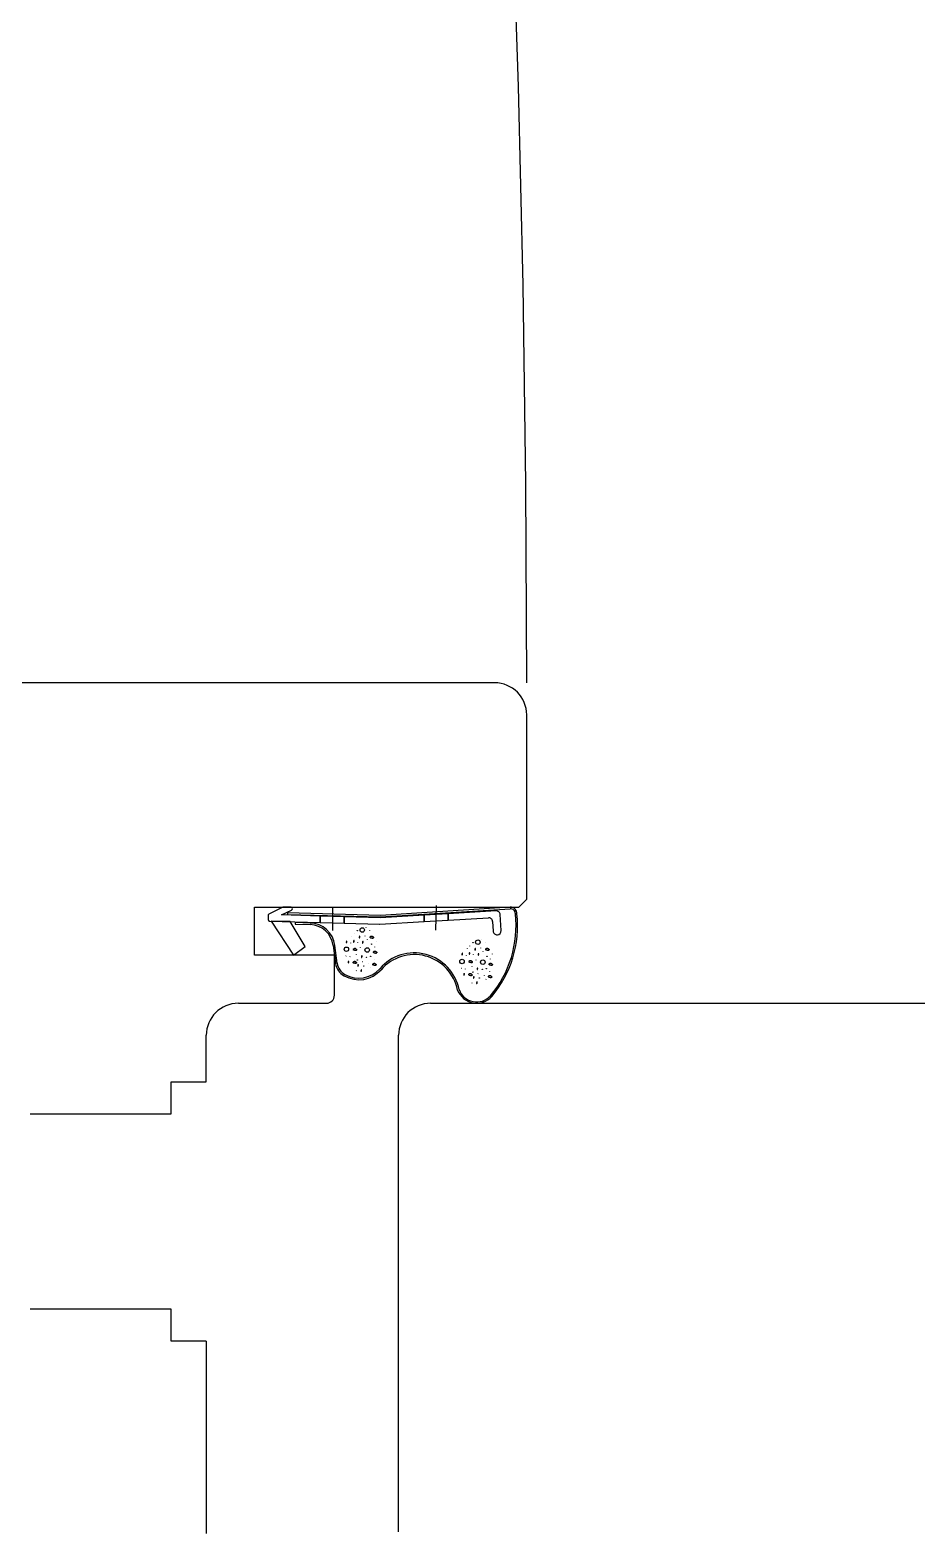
# Model space of a CAD drawing. Header units: centimetres. Extents: x 0.3 to 84.3, y 0.3 to 59.7.
# Drawn here: x 59.5727 to 59.6834, y 11.8326 to 12.0201 of the extents above; entities that cross this region are included whole.
import ezdxf

# ---------------------------------------------------------------- set-up
doc = ezdxf.new("R2010")
doc.units = ezdxf.units.CM
doc.linetypes.add('AUSGEZOGEN', pattern=[0])
doc.linetypes.add('VERDECKT', pattern=[9.524999999999999, 6.35, -3.175])
doc.layers.add('Fenster', color=7, linetype='AUSGEZOGEN', lineweight=35)
doc.layers.add('Oeffnungsrichtung Fenster', color=7, linetype='AUSGEZOGEN', lineweight=25)

msp = doc.modelspace()

# ---------------------------------------------------------------- linework, layer by layer
at = {"layer": 'Fenster', "color": 7, "linetype": 'AUSGEZOGEN', "lineweight": 25}
for p, q in [((59.63069867642042, 11.93859962053526), (59.50669867919204, 11.93859962053526)), ((59.63469867633101, 11.91159962113876), (59.63469867633101, 11.93459962062466)), ((59.63369867635336, 11.9105996211611), (59.63469867633101, 11.91159962113876)), ((59.60069867709097, 11.90459962129521), (59.60069867709097, 11.9105996211611)), ((59.60069867709097, 11.9105996211611), (59.63369867635336, 11.9105996211611)), ((59.6024174289543, 11.90956374961479), (59.60240336920623, 11.90906366355102)), ((59.60418319446362, 11.91056274679895), (59.60249656106183, 11.90971753418022)), ((59.60408121512176, 11.90961672855883), (59.6053413772496, 11.91021793802597)), ((59.60892407932161, 11.90948057309374), (59.60408121512176, 11.90961672855883)), ((59.60529372439348, 11.9105996211611), (59.60430464173574, 11.9105996211611)), ((59.60481979913371, 11.90989608205778), (59.60481417842339, 11.90969616105876)), ((59.60481417842339, 11.90969616105876), (59.61643051130439, 11.90936957184613)), ((59.61642696953761, 11.90956975044501), (59.60481979913371, 11.90989608205778)), ((59.60890159648054, 11.90868088909788), (59.60892407932161, 11.90948057309374)), ((59.60892407932161, 11.90948057309374), (59.60890159648054, 11.90868088909788)), ((59.61192289430613, 11.90939626243953), (59.60892407932161, 11.90948057309374)), ((59.61045409697378, 11.91059443851755), (59.61043387807464, 11.90766533930782)), ((59.61190041146503, 11.90859657844362), (59.61192289430613, 11.90939626243953)), ((59.61192289430613, 11.90939626243953), (59.61190041146503, 11.90859657844362)), ((59.61643172596331, 11.90926949818477), (59.61192289430613, 11.90939626243953)), ((59.63262625397064, 11.9105996211611), (59.61642696953761, 11.90956975044501)), ((59.61643051130439, 11.90936957184613), (59.63263894336714, 11.91040002412343)), ((59.6219001168125, 11.90959682953112), (59.61643172596331, 11.90926949818477)), ((59.62187770716645, 11.90879974898471), (59.6219001168125, 11.90959682953112)), ((59.6219001168125, 11.90959682953112), (59.62187770716645, 11.90879974898471)), ((59.62490636140053, 11.90977677974229), (59.6219001168125, 11.90959682953112)), ((59.6233484066411, 11.90773648862214), (59.62343482327729, 11.91081021051433)), ((59.6248838983775, 11.9089778006457), (59.62490636140053, 11.90977677974229)), ((59.62490636140053, 11.90977677974229), (59.6248838983775, 11.9089778006457)), ((59.63085941071277, 11.91013312216551), (59.62490636140053, 11.90977677974229)), ((59.63150634777087, 11.90766705806413), (59.63138809835711, 11.90966355922802)), ((59.60259766949487, 11.90885812184183), (59.60890159648054, 11.90868088909788)), ((59.60517710663826, 11.90878560185166), (59.60279759049385, 11.90885250113152)), ((59.60279759049385, 11.90885250113152), (59.60557907552146, 11.90459962129521)), ((59.60702143957252, 11.90566442630671), (59.60517710663826, 11.90878560185166)), ((59.60578677904815, 11.90866842160945), (59.60578115833788, 11.90846850061049)), ((59.60578115833788, 11.90846850061049), (59.60765393119728, 11.90841584824421)), ((59.60765955190755, 11.90861576924318), (59.60578677904815, 11.90866842160945)), ((59.60890159648054, 11.90868088909788), (59.61190041146503, 11.90859657844362)), ((59.61190041146503, 11.90859657844362), (59.61632255458645, 11.90847225140729)), ((59.61464220433322, 11.90805797308958), (59.61465446158556, 11.90808990387618)), ((59.61510460355194, 11.90764609532185), (59.61511686080433, 11.90767802610844)), ((59.61635744588979, 11.9084727931725), (59.62187770716645, 11.90879974898471)), ((59.62187770716645, 11.90879974898471), (59.6248838983775, 11.9089778006457)), ((59.6248838983775, 11.9089778006457), (59.62990845989634, 11.9092753969931)), ((59.63043714754066, 11.90880583405556), (59.63050809718899, 11.90760793335726)), ((59.60557907552146, 11.90459962129521), (59.60702143957252, 11.90566442630671)), ((59.6105453575653, 11.90579780717171), (59.61083144611857, 11.90356203346828)), ((59.61102982858671, 11.90358741839573), (59.61074374003343, 11.90582319209921)), ((59.61274016765962, 11.90610127291552), (59.612752424912, 11.90613320370212)), ((59.61286482154222, 11.9069196017595), (59.61287707879453, 11.9069515325461)), ((59.61316317548771, 11.90725307574312), (59.61317543274011, 11.90728500652977)), ((59.61360542494631, 11.906183300852), (59.61361768219863, 11.90621523163859)), ((59.61394428308081, 11.90551789744968), (59.6139565403332, 11.90554982823628)), ((59.61453367074496, 11.90698857376342), (59.61454592799734, 11.90702050455003)), ((59.61481150204375, 11.90655381665911), (59.6148237592961, 11.90658574744571)), ((59.61515686432765, 11.90684009571687), (59.61516079627601, 11.90687316637246)), ((59.61516685915825, 11.90680236863896), (59.61515686432765, 11.90684009571687)), ((59.61516079627601, 11.90687316637246), (59.61517679873567, 11.90690297537858)), ((59.61518875346905, 11.90676527223996), (59.61516685915825, 11.90680236863896)), ((59.61517679873567, 11.90690297537858), (59.61520255445323, 11.90693416966619)), ((59.61524481872521, 11.90674377480068), (59.61518875346905, 11.90676527223996)), ((59.61520255445323, 11.90693416966619), (59.61524223724787, 11.90696070747704)), ((59.61524223724787, 11.90696070747704), (59.61528209547981, 11.90697665389435)), ((59.61527564869281, 11.90673919713449), (59.61524481872521, 11.90674377480068)), ((59.61530806022805, 11.90673749798398), (59.61527564869281, 11.90673919713449)), ((59.61528209547981, 11.90697665389435), (59.61531887840866, 11.90698154736211)), ((59.61534297633887, 11.90673217364633), (59.61530806022805, 11.90673749798398)), ((59.61531887840866, 11.90698154736211), (59.61535751753414, 11.90698504566854)), ((59.61537491567103, 11.90672211379615), (59.61534297633887, 11.90673217364633)), ((59.61535751753414, 11.90698504566854), (59.61539169773205, 11.90698724722047)), ((59.61540592167212, 11.90670694462747), (59.61537491567103, 11.90672211379615)), ((59.61539169773205, 11.90698724722047), (59.61542437297699, 11.90696966148071)), ((59.61543711417196, 11.90669279775466), (59.61540592167212, 11.90670694462747)), ((59.61542437297699, 11.90696966148071), (59.61545108427035, 11.90693099130608)), ((59.61546989915882, 11.90669314230972), (59.61543711417196, 11.90669279775466)), ((59.61545108427035, 11.90693099130608), (59.61548105796194, 11.90690439626792)), ((59.61550585856966, 11.90671085714235), (59.61546989915882, 11.90669314230972)), ((59.61548105796194, 11.90690439626792), (59.61551141565528, 11.90689145751362)), ((59.61554507971139, 11.90674064683185), (59.61550585856966, 11.90671085714235)), ((59.61551141565528, 11.90689145751362), (59.61554065336293, 11.90687238797655)), ((59.61554065336293, 11.90687238797655), (59.61556615654027, 11.90683288299197)), ((59.61556312539176, 11.90677008247494), (59.61554507971139, 11.90674064683185)), ((59.6155677053498, 11.90680092277067), (59.61556312539176, 11.90677008247494)), ((59.61556615654027, 11.90683288299197), (59.6155677053498, 11.90680092277067)), ((59.61573824661303, 11.90561278351697), (59.61575050386539, 11.90564471430362)), ((59.61597126876673, 11.90624835149188), (59.61598352601908, 11.90628028227848)), ((59.62759649136097, 11.90573311077265), (59.62760874861328, 11.90576504155929)), ((59.62907552020641, 11.90653800811911), (59.62908777745877, 11.9065699389057)), ((59.62953791942519, 11.90612613035137), (59.62955017667752, 11.90615806113797)), ((59.61069867686746, 11.90459962129521), (59.60069867709097, 11.90459962129521)), ((59.61069867686746, 11.89959962140698), (59.61069867686746, 11.90459962129521)), ((59.61213216012152, 11.90448314103478), (59.61214441737388, 11.90451507182138)), ((59.61262570213903, 11.90439232756408), (59.6126379593914, 11.90442425835068)), ((59.61303185595209, 11.90369270760753), (59.61303578790051, 11.90372577826311)), ((59.61304185078268, 11.90365498052966), (59.61303185595209, 11.90369270760753)), ((59.61303578790051, 11.90372577826311), (59.61305179036016, 11.90375558726923)), ((59.61305115672373, 11.90531333661957), (59.61305508867213, 11.90534640727511)), ((59.61306115155431, 11.90527560954161), (59.61305115672373, 11.90531333661957)), ((59.61305179036016, 11.90375558726923), (59.61307754607768, 11.90378678155685)), ((59.61305508867213, 11.90534640727511), (59.61307109113181, 11.90537621628123)), ((59.61308304586517, 11.90523851314265), (59.61306115155431, 11.90527560954161)), ((59.61307109113181, 11.90537621628123), (59.6130968468493, 11.90540741056889)), ((59.61307754607768, 11.90378678155685), (59.61311722887234, 11.90381331936769)), ((59.61313911112128, 11.90521701570333), (59.61308304586517, 11.90523851314265)), ((59.6130968468493, 11.90540741056889), (59.61313652964399, 11.90543394837974)), ((59.61311722887234, 11.90381331936769), (59.61315708710431, 11.903829265785)), ((59.61313652964399, 11.90543394837974), (59.61317638787597, 11.905449894797)), ((59.61316994108885, 11.90521243803714), (59.61313911112128, 11.90521701570333)), ((59.61315708710431, 11.903829265785), (59.61319387003305, 11.90383415925281)), ((59.61320235262415, 11.90521073888667), (59.61316994108885, 11.90521243803714)), ((59.61317638787597, 11.905449894797), (59.61321317080472, 11.90545478826476)), ((59.61319387003305, 11.90383415925281), (59.61323250915859, 11.90383765755919)), ((59.61323726873499, 11.90520541454898), (59.61320235262415, 11.90521073888667)), ((59.61321317080472, 11.90545478826476), (59.6132518099302, 11.90545828657119)), ((59.61323250915859, 11.90383765755919), (59.61326668935655, 11.90383985911112)), ((59.61326920806707, 11.9051953546988), (59.61323726873499, 11.90520541454898)), ((59.6132518099302, 11.90545828657119), (59.61328599012819, 11.90546048812312)), ((59.61326668935655, 11.90383985911112), (59.6132993646015, 11.90382227337132)), ((59.61330021406823, 11.90518018553012), (59.61326920806707, 11.9051953546988)), ((59.61328599012819, 11.90546048812312), (59.6133186653731, 11.90544290238336)), ((59.6132993646015, 11.90382227337132), (59.61332607589484, 11.90378360319678)), ((59.61333140656802, 11.90516603865731), (59.61330021406823, 11.90518018553012)), ((59.6133186653731, 11.90544290238336), (59.61334537666647, 11.90540423220878)), ((59.61332607589484, 11.90378360319678), (59.61335604958634, 11.90375700815862)), ((59.61336419155501, 11.90516638321237), (59.61333140656802, 11.90516603865731)), ((59.61334537666647, 11.90540423220878), (59.61337535035801, 11.90537763717057)), ((59.61335604958634, 11.90375700815862), (59.61338640727973, 11.90374406940428)), ((59.61340015096584, 11.905184098045), (59.61336419155501, 11.90516638321237)), ((59.61337535035801, 11.90537763717057), (59.61340570805135, 11.90536469841632)), ((59.61338640727973, 11.90374406940428), (59.61341564498744, 11.90372499986716)), ((59.6134393721075, 11.9052138877345), (59.61340015096584, 11.905184098045)), ((59.61340570805135, 11.90536469841632), (59.613434945759, 11.9053456288792)), ((59.61341564498744, 11.90372499986716), (59.6134411481647, 11.90368549488262)), ((59.613434945759, 11.9053456288792), (59.61346044893632, 11.90530612389467)), ((59.61345741778783, 11.90524332337759), (59.6134393721075, 11.9052138877345)), ((59.6134411481647, 11.90368549488262), (59.61344269697426, 11.90365353466132)), ((59.61345417841189, 11.90466306384587), (59.61346643566419, 11.90469499463252)), ((59.61346199774587, 11.90527416367332), (59.61345741778783, 11.90524332337759)), ((59.61346044893632, 11.90530612389467), (59.61346199774587, 11.90527416367332)), ((59.61417076230207, 11.90379910012975), (59.61418301955439, 11.9038310309164)), ((59.61556947047229, 11.90497298275123), (59.61557340242065, 11.90500605340685)), ((59.61557946530289, 11.90493525567335), (59.61556947047229, 11.90497298275123)), ((59.61557340242065, 11.90500605340685), (59.61558940488032, 11.90503586241294)), ((59.6156013596137, 11.90489815927435), (59.61557946530289, 11.90493525567335)), ((59.61558940488032, 11.90503586241294), (59.61561516059786, 11.90506705670055)), ((59.61565742486985, 11.90487666183504), (59.6156013596137, 11.90489815927435)), ((59.61561516059786, 11.90506705670055), (59.6156548433925, 11.90509359451139)), ((59.61565192677631, 11.90408458103479), (59.61566418402861, 11.90411651182144)), ((59.6156548433925, 11.90509359451139), (59.61569470162443, 11.9051095409287)), ((59.61568825483744, 11.9048720841689), (59.61565742486985, 11.90487666183504)), ((59.61572066637268, 11.90487038501833), (59.61568825483744, 11.9048720841689)), ((59.61569470162443, 11.9051095409287), (59.61573148455325, 11.9051144343965)), ((59.61575558248353, 11.90486506068064), (59.61572066637268, 11.90487038501833)), ((59.61573148455325, 11.9051144343965), (59.6157701236788, 11.90511793270289)), ((59.61578752181558, 11.90485500083051), (59.61575558248353, 11.90486506068064)), ((59.6157701236788, 11.90511793270289), (59.6158043038767, 11.90512013425482)), ((59.61581852781676, 11.90483983166178), (59.61578752181558, 11.90485500083051)), ((59.6158043038767, 11.90512013425482), (59.61583697912163, 11.90510254851506)), ((59.61584972031664, 11.90482568478897), (59.61581852781676, 11.90483983166178)), ((59.61583697912163, 11.90510254851506), (59.615863690415, 11.90506387834048)), ((59.61588250530347, 11.90482602934403), (59.61584972031664, 11.90482568478897)), ((59.615863690415, 11.90506387834048), (59.61589366410654, 11.90503728330232)), ((59.61591846471431, 11.9048437441767), (59.61588250530347, 11.90482602934403)), ((59.61589366410654, 11.90503728330232), (59.61592402179993, 11.90502434454798)), ((59.61595768585603, 11.90487353386621), (59.61591846471431, 11.9048437441767)), ((59.61592402179993, 11.90502434454798), (59.61595325950759, 11.90500527501086)), ((59.61595325950759, 11.90500527501086), (59.6159787626849, 11.90496577002632)), ((59.6159757315364, 11.9049029695093), (59.61595768585603, 11.90487353386621)), ((59.61598031149445, 11.90493380980502), (59.6159757315364, 11.9049029695093)), ((59.6159787626849, 11.90496577002632), (59.61598031149445, 11.90493380980502)), ((59.62717348353286, 11.90458130794505), (59.62718574078517, 11.90461323873165)), ((59.62729813741545, 11.90539963678903), (59.62731039466776, 11.90543156757563)), ((59.62748447259694, 11.90379337164905), (59.62748840454531, 11.90382644230463)), ((59.62749446742755, 11.90375564457113), (59.62748447259694, 11.90379337164905)), ((59.62748840454531, 11.90382644230463), (59.62750440700496, 11.90385625131071)), ((59.62751636173842, 11.90371854817213), (59.62749446742755, 11.90375564457113)), ((59.62750440700496, 11.90385625131071), (59.62753016272252, 11.90388744559837)), ((59.6275724269945, 11.90369705073285), (59.62751636173842, 11.90371854817213)), ((59.62753016272252, 11.90388744559837), (59.62756984551723, 11.90391398340921)), ((59.62756984551723, 11.90391398340921), (59.62760970374916, 11.90392992982652)), ((59.6276032569621, 11.90369247306667), (59.6275724269945, 11.90369705073285)), ((59.62763566849739, 11.90369077391615), (59.6276032569621, 11.90369247306667)), ((59.62760970374916, 11.90392992982652), (59.62764648667795, 11.90393482329428)), ((59.62767058460818, 11.90368544957846), (59.62763566849739, 11.90369077391615)), ((59.62764648667795, 11.90393482329428), (59.62768512580343, 11.90393832160071)), ((59.62770252394031, 11.90367538972828), (59.62767058460818, 11.90368544957846)), ((59.62768512580343, 11.90393832160071), (59.62771930600136, 11.90394052315264)), ((59.62773352994149, 11.90366022055964), (59.62770252394031, 11.90367538972828)), ((59.62771930600136, 11.90394052315264), (59.62775198124628, 11.90392293741284)), ((59.62775198124628, 11.90392293741284), (59.62777869253971, 11.90388426723825)), ((59.62777869253971, 11.90388426723825), (59.62780866623124, 11.90385767220009)), ((59.62780866623124, 11.90385767220009), (59.62783902392459, 11.90384473344579)), ((59.62787268798075, 11.90369392276398), (59.62783346683904, 11.90366413307452)), ((59.62783902392459, 11.90384473344579), (59.62786826163224, 11.90382566390872)), ((59.62786826163224, 11.90382566390872), (59.62789376480958, 11.90378615892415)), ((59.62789073366105, 11.90372335840707), (59.62787268798075, 11.90369392276398)), ((59.62789531361912, 11.90375419870284), (59.62789073366105, 11.90372335840707)), ((59.62789376480958, 11.90378615892415), (59.62789531361912, 11.90375419870284)), ((59.62803874081949, 11.90466333588147), (59.62805099807186, 11.90469526666807)), ((59.62837759895402, 11.90399793247916), (59.62838985620637, 11.90402986326577)), ((59.6289669866182, 11.9054686087929), (59.62897924387059, 11.9055005395795)), ((59.629244817917, 11.90503385168859), (59.62925707516931, 11.90506578247519)), ((59.62959018020086, 11.9053201307464), (59.62959411214925, 11.90535320140194)), ((59.62960017503149, 11.90528240366848), (59.62959018020086, 11.9053201307464)), ((59.62959411214925, 11.90535320140194), (59.62961011460892, 11.90538301040806)), ((59.62962206934228, 11.90524530726948), (59.62960017503149, 11.90528240366848)), ((59.62961011460892, 11.90538301040806), (59.62963587032647, 11.90541420469572)), ((59.62967813459842, 11.9052238098302), (59.62962206934228, 11.90524530726948)), ((59.62963587032647, 11.90541420469572), (59.6296755531211, 11.90544074250656)), ((59.6296755531211, 11.90544074250656), (59.62971541135305, 11.90545668892383)), ((59.62970896456605, 11.90521923216402), (59.62967813459842, 11.9052238098302)), ((59.62974137610129, 11.9052175330135), (59.62970896456605, 11.90521923216402)), ((59.62971541135305, 11.90545668892383), (59.62975219428183, 11.90546158239163)), ((59.62977629221211, 11.90521220867581), (59.62974137610129, 11.9052175330135)), ((59.62975219428183, 11.90546158239163), (59.62979083340739, 11.90546508069802)), ((59.62980823154418, 11.90520214882563), (59.62977629221211, 11.90521220867581)), ((59.62979083340739, 11.90546508069802), (59.62982501360531, 11.90546728224995)), ((59.62983923754535, 11.90518697965699), (59.62980823154418, 11.90520214882563)), ((59.62982501360531, 11.90546728224995), (59.62985768885022, 11.90544969651014)), ((59.62987043004521, 11.9051728327841), (59.62983923754535, 11.90518697965699)), ((59.62985768885022, 11.90544969651014), (59.6298844001436, 11.90541102633561)), ((59.62990321503207, 11.90517317733921), (59.62987043004521, 11.9051728327841)), ((59.6298844001436, 11.90541102633561), (59.62991437383512, 11.90538443129744)), ((59.62993917444292, 11.90519089217183), (59.62990321503207, 11.90517317733921)), ((59.62991437383512, 11.90538443129744), (59.62994473152853, 11.90537149254315)), ((59.62997839558464, 11.90522068186133), (59.62993917444292, 11.90519089217183)), ((59.62994473152853, 11.90537149254315), (59.62997396923617, 11.90535242300607)), ((59.62997396923617, 11.90535242300607), (59.62999947241343, 11.9053129180215)), ((59.62999644126499, 11.90525011750442), (59.62997839558464, 11.90522068186133)), ((59.63000102122307, 11.90528095780014), (59.62999644126499, 11.90525011750442)), ((59.62999947241343, 11.9053129180215), (59.63000102122307, 11.90528095780014)), ((59.63017156248628, 11.90409281854645), (59.63018381973863, 11.90412474933306)), ((59.63040458463998, 11.90472838652136), (59.63041684189234, 11.90476031730801)), ((59.61306374509354, 11.90361788413066), (59.61304185078268, 11.90365498052966)), ((59.61311981034964, 11.90359638669129), (59.61306374509354, 11.90361788413066)), ((59.61315064031724, 11.90359180902519), (59.61311981034964, 11.90359638669129)), ((59.61318305185255, 11.90359010987468), (59.61315064031724, 11.90359180902519)), ((59.61321796796338, 11.90358478553694), (59.61318305185255, 11.90359010987468)), ((59.61324990729537, 11.9035747256868), (59.61321796796338, 11.90358478553694)), ((59.61328091329655, 11.90355955651817), (59.61324990729537, 11.9035747256868)), ((59.61331210579642, 11.90354540964527), (59.61328091329655, 11.90355955651817)), ((59.61334489078332, 11.90354575420034), (59.61331210579642, 11.90354540964527)), ((59.61338085019418, 11.903563469033), (59.61334489078332, 11.90354575420034)), ((59.61342007133583, 11.90359325872251), (59.61338085019418, 11.903563469033)), ((59.61343811701624, 11.9036226943656), (59.61342007133583, 11.90359325872251)), ((59.61342214395179, 11.90265302347798), (59.6134344012041, 11.90268495426458)), ((59.61344269697426, 11.90365353466132), (59.61343811701624, 11.9036226943656)), ((59.61497945187671, 11.90359054531027), (59.61499170912907, 11.90362247609687)), ((59.6151767603241, 11.90309060532909), (59.61518901757648, 11.90312253611569)), ((59.61548315063546, 11.90344478026905), (59.61548708258388, 11.90347785092467)), ((59.61549314546605, 11.90340705319118), (59.61548315063546, 11.90344478026905)), ((59.61548708258388, 11.90347785092467), (59.61550308504356, 11.90350765993081)), ((59.61551503977692, 11.90336995679218), (59.61549314546605, 11.90340705319118)), ((59.61550308504356, 11.90350765993081), (59.61552884076102, 11.90353885421837)), ((59.61557110503303, 11.90334845935286), (59.61551503977692, 11.90336995679218)), ((59.61552884076102, 11.90353885421837), (59.61556852355574, 11.90356539202921)), ((59.61556852355574, 11.90356539202921), (59.61560838178772, 11.90358133844653)), ((59.6156019350006, 11.90334388168672), (59.61557110503303, 11.90334845935286)), ((59.6156343465359, 11.90334218253615), (59.6156019350006, 11.90334388168672)), ((59.61560838178772, 11.90358133844653), (59.61564516471647, 11.90358623191428)), ((59.61566926264674, 11.90333685819846), (59.6156343465359, 11.90334218253615)), ((59.61564516471647, 11.90358623191428), (59.61568380384195, 11.90358973022076)), ((59.6157012019788, 11.90332679834837), (59.61566926264674, 11.90333685819846)), ((59.61568380384195, 11.90358973022076), (59.61571798403995, 11.90359193177269)), ((59.61573220797998, 11.90331162917964), (59.6157012019788, 11.90332679834837)), ((59.61571798403995, 11.90359193177269), (59.61575065928485, 11.90357434603289)), ((59.61576340047978, 11.90329748230679), (59.61573220797998, 11.90331162917964)), ((59.61575065928485, 11.90357434603289), (59.61577737057823, 11.90353567585835)), ((59.61579618546676, 11.90329782686186), (59.61576340047978, 11.90329748230679)), ((59.61577737057823, 11.90353567585835), (59.61580734426975, 11.90350908082014)), ((59.6158321448776, 11.90331554169457), (59.61579618546676, 11.90329782686186)), ((59.61580734426975, 11.90350908082014), (59.6158377019631, 11.9034961420658)), ((59.61587136601925, 11.90334533138407), (59.6158321448776, 11.90331554169457)), ((59.6158377019631, 11.9034961420658), (59.61586693967075, 11.90347707252872)), ((59.61586693967075, 11.90347707252872), (59.61589244284806, 11.90343756754415)), ((59.61588941169958, 11.90337476702717), (59.61587136601925, 11.90334533138407)), ((59.61589399165762, 11.90340560732289), (59.61588941169958, 11.90337476702717)), ((59.61589244284806, 11.90343756754415), (59.61589399165762, 11.90340560732289)), ((59.62656547599471, 11.90296317606431), (59.62657773324707, 11.90299510685091)), ((59.62705901801226, 11.9028723625936), (59.62707127526461, 11.9029042933802)), ((59.62746517182527, 11.90217274263701), (59.62746910377376, 11.90220581329263)), ((59.62747516665586, 11.90213501555913), (59.62746517182527, 11.90217274263701)), ((59.62746910377376, 11.90220581329263), (59.62748510623342, 11.90223562229876)), ((59.62749706096678, 11.90209791916018), (59.62747516665586, 11.90213501555913)), ((59.62748510623342, 11.90223562229876), (59.6275108619509, 11.90226681658633)), ((59.62755312622289, 11.90207642172082), (59.62749706096678, 11.90209791916018)), ((59.6275108619509, 11.90226681658633), (59.6275505447456, 11.90229335439717)), ((59.6275505447456, 11.90229335439717), (59.62759040297754, 11.90230930081448)), ((59.62758395619048, 11.90207184405467), (59.62755312622289, 11.90207642172082)), ((59.62761636772578, 11.90207014490411), (59.62758395619048, 11.90207184405467)), ((59.62759040297754, 11.90230930081448), (59.62762718590626, 11.90231419428224)), ((59.62765128383656, 11.90206482056642), (59.62761636772578, 11.90207014490411)), ((59.62762718590626, 11.90231419428224), (59.62766582503178, 11.90231769258871)), ((59.62768322316863, 11.90205476071633), (59.62765128383656, 11.90206482056642)), ((59.62766582503178, 11.90231769258871), (59.62770000522974, 11.90231989414065)), ((59.62771422916981, 11.9020395915476), (59.62768322316863, 11.90205476071633)), ((59.62770000522974, 11.90231989414065), (59.62773268047471, 11.90230230840084)), ((59.62774542166965, 11.9020254446748), (59.62771422916981, 11.9020395915476)), ((59.62773268047471, 11.90230230840084), (59.62775939176809, 11.90226363822631)), ((59.62776472244127, 11.90364607368674), (59.62773352994149, 11.90366022055964)), ((59.62777820665657, 11.90202578922982), (59.62774542166965, 11.9020254446748)), ((59.62775939176809, 11.90226363822631), (59.62778936545955, 11.9022370431881)), ((59.62779750742818, 11.90364641824186), (59.62776472244127, 11.90364607368674)), ((59.6278141660674, 11.90204350406252), (59.62777820665657, 11.90202578922982)), ((59.62778936545955, 11.9022370431881), (59.62781972315298, 11.90222410443376)), ((59.62783346683904, 11.90366413307452), (59.62779750742818, 11.90364641824186)), ((59.62785338720908, 11.90207329375203), (59.6278141660674, 11.90204350406252)), ((59.62781972315298, 11.90222410443376), (59.62784896086062, 11.90220503489669)), ((59.62784896086062, 11.90220503489669), (59.62787446403789, 11.9021655299121)), ((59.62787143288945, 11.90210272939512), (59.62785338720908, 11.90207329375203)), ((59.62787601284749, 11.90213356969084), (59.62787143288945, 11.90210272939512)), ((59.62787446403789, 11.9021655299121), (59.62787601284749, 11.90213356969084)), ((59.62788749428508, 11.9031430988754), (59.62789975153743, 11.903175029662)), ((59.62860407817532, 11.90227913515924), (59.62861633542765, 11.90231106594584)), ((59.62941276774993, 11.9020705803398), (59.62942502500226, 11.9021025111264)), ((59.62991646650869, 11.90192481529857), (59.62992039845706, 11.9019578859542)), ((59.62992646133929, 11.9018870882207), (59.62991646650869, 11.90192481529857)), ((59.62992039845706, 11.9019578859542), (59.62993640091673, 11.90198769496028)), ((59.62994835565016, 11.9018499918217), (59.62992646133929, 11.9018870882207)), ((59.62993640091673, 11.90198769496028), (59.62996215663427, 11.9020188892479)), ((59.63000442090625, 11.90182849438238), (59.62994835565016, 11.9018499918217)), ((59.62996215663427, 11.9020188892479), (59.63000183942898, 11.90204542705874)), ((59.63000183942898, 11.90204542705874), (59.63004169766091, 11.90206137347601)), ((59.63000278634547, 11.90345301778071), (59.6300067182939, 11.90348608843633)), ((59.63001278117605, 11.90341529070283), (59.63000278634547, 11.90345301778071)), ((59.63003525087385, 11.90182391671624), (59.63000442090625, 11.90182849438238)), ((59.6300067182939, 11.90348608843633), (59.63002272075357, 11.90351589744246)), ((59.63003467548694, 11.90337819430388), (59.63001278117605, 11.90341529070283)), ((59.63002272075357, 11.90351589744246), (59.63004847647112, 11.90354709173003)), ((59.6300907407431, 11.90335669686452), (59.63003467548694, 11.90337819430388)), ((59.63006766240914, 11.90182221756568), (59.63003525087385, 11.90182391671624)), ((59.63004169766091, 11.90206137347601), (59.6300784805897, 11.90206626694376)), ((59.63004847647112, 11.90354709173003), (59.63008815926576, 11.90357362954087)), ((59.63010257851993, 11.90181689322799), (59.63006766240914, 11.90182221756568)), ((59.6300784805897, 11.90206626694376), (59.63011711971518, 11.90206976525024)), ((59.63008524264954, 11.90256461606432), (59.63009749990186, 11.90259654685092)), ((59.63008815926576, 11.90357362954087), (59.6301280174977, 11.90358957595818)), ((59.6301215707107, 11.90335211919838), (59.6300907407431, 11.90335669686452)), ((59.63013451785206, 11.90180683337785), (59.63010257851993, 11.90181689322799)), ((59.63011711971518, 11.90206976525024), (59.63015129991311, 11.90207196680217)), ((59.63015398224593, 11.90335042004781), (59.6301215707107, 11.90335211919838)), ((59.6301280174977, 11.90358957595818), (59.6301648004265, 11.90359446942594)), ((59.63016552385324, 11.90179166420912), (59.63013451785206, 11.90180683337785)), ((59.63015129991311, 11.90207196680217), (59.63018397515803, 11.90205438106241)), ((59.63018889835675, 11.90334509571017), (59.63015398224593, 11.90335042004781)), ((59.6301648004265, 11.90359446942594), (59.63020343955198, 11.90359796773242)), ((59.63018397515803, 11.90205438106241), (59.63021068645146, 11.90201571088783)), ((59.63022083768883, 11.90333503586003), (59.63018889835675, 11.90334509571017)), ((59.63020343955198, 11.90359796773242), (59.63023761974994, 11.90360016928435)), ((59.63021068645146, 11.90201571088783), (59.63024066014299, 11.90198911584967)), ((59.63025184369001, 11.9033198666913), (59.63022083768883, 11.90333503586003)), ((59.63023761974994, 11.90360016928435), (59.63027029499488, 11.90358258354454)), ((59.63024066014299, 11.90198911584967), (59.63027101783631, 11.90197617709532)), ((59.63028303618985, 11.90330571981849), (59.63025184369001, 11.9033198666913)), ((59.6303046818925, 11.90182536641351), (59.63026546075078, 11.90179557672404)), ((59.63027029499488, 11.90358258354454), (59.63029700628823, 11.90354391337001)), ((59.63027101783631, 11.90197617709532), (59.63030025554399, 11.9019571075582)), ((59.63031582117673, 11.90330606437356), (59.63028303618985, 11.90330571981849)), ((59.63029700628823, 11.90354391337001), (59.63032697997976, 11.9035173183318)), ((59.63030025554399, 11.9019571075582), (59.63032575872131, 11.90191760257367)), ((59.6303227275728, 11.90185480205665), (59.6303046818925, 11.90182536641351)), ((59.63035178058755, 11.90332377920622), (59.63031582117673, 11.90330606437356)), ((59.63032730753087, 11.90188564235237), (59.6303227275728, 11.90185480205665)), ((59.63032575872131, 11.90191760257367), (59.63032730753087, 11.90188564235237)), ((59.63032697997976, 11.9035173183318), (59.63035733767317, 11.90350437957746)), ((59.63039100172921, 11.90335356889569), (59.63035178058755, 11.90332377920622)), ((59.63035733767317, 11.90350437957746), (59.63038657538081, 11.90348531004038)), ((59.63038657538081, 11.90348531004038), (59.63041207855809, 11.9034458050558)), ((59.63040904740965, 11.90338300453882), (59.63039100172921, 11.90335356889569)), ((59.63041362736769, 11.90341384483454), (59.63040904740965, 11.90338300453882)), ((59.63041207855809, 11.9034458050558), (59.63041362736769, 11.90341384483454)), ((59.62785545982504, 11.9011330585075), (59.62786771707736, 11.90116498929411)), ((59.62961007619734, 11.90157064035853), (59.62962233344965, 11.90160257114517)), ((59.63019671635303, 11.90177751733632), (59.63016552385324, 11.90179166420912)), ((59.63022950133993, 11.90177786189138), (59.63019671635303, 11.90177751733632)), ((59.63026546075078, 11.90179557672404), (59.63022950133993, 11.90177786189138)), ((59.59869867713566, 11.89859962142932), (59.6096986768898, 11.89859962142932)), ((59.62269867659923, 11.89859962142932), (59.74269867391702, 11.89859962142932)), ((59.59469867722508, 11.88879962164833), (59.59469867722508, 11.89459962151873)), ((59.61869867668864, 11.83259962290454), (59.61869867668864, 11.89459962151873)), ((59.59029867732338, 11.88479962173774), (59.59029867732338, 11.88879962164833)), ((59.59029867732338, 11.88879962164833), (59.59469867722508, 11.88879962164833)), ((59.5726986777168, 11.88479962173774), (59.59029867732338, 11.88479962173774)), ((59.59029867732338, 11.86039962228315), (59.5726986777168, 11.86039962228315)), ((59.59029867732338, 11.85639962237256), (59.59029867732338, 11.86039962228315)), ((59.59469867722508, 11.85639962237256), (59.59029867732338, 11.85639962237256)), ((59.59469867722508, 11.85639962237256), (59.59469867722508, 11.832399622909))]:
    msp.add_line(p, q, dxfattribs=at)
for centre, radius in [((59.61356611273229, 11.90766999856513), 2.300388841681201e-05), ((59.61416472530868, 11.90774768811556), 0.0002807631994706386), ((59.61218803793223, 11.90534048751328), 0.00028076319946706), ((59.61530875034799, 11.90597687293347), 2.300388841746596e-05), ((59.62799942860548, 11.90615003359461), 2.300388841746596e-05), ((59.62859804118192, 11.90622772314504), 0.000280763199466406), ((59.61355030984911, 11.90400152831366), 2.300388841746596e-05), ((59.61478353183, 11.90524939868755), 0.00028076319946706), ((59.61471275095396, 11.904350339171), 2.300388841681201e-05), ((59.61522243051122, 11.90444867045129), 2.300388841746596e-05), ((59.62662135380548, 11.9038205225428), 0.000280763199466406), ((59.62921684770323, 11.90372943371707), 0.0002807631994699848), ((59.62974206622123, 11.904456907963), 2.300388841681201e-05), ((59.61435596044996, 11.90326753494605), 2.300388842104469e-05), ((59.62798362572235, 11.90248156334318), 2.300388842039073e-05), ((59.62914606682721, 11.90283037420048), 2.300388841746596e-05), ((59.62965574638446, 11.90292870548082), 2.300388841681201e-05), ((59.6287892763232, 11.90174756997552), 2.300388841746596e-05)]:
    msp.add_circle(centre, radius, dxfattribs=at)
for centre, radius, start, end in [((59.63069867642034, 11.93459962062451), 0.003999999910593033, 0, 90), ((59.60261734995319, 11.90955812890438), 0.0001999999955303792, 127.1529249652956, 178.3895730437075), ((59.60429902102535, 11.91039970016194), 0.0001999999955303792, 88.38957304270434, 125.3895730423158), ((59.60525146342494, 11.91040052863099), 0.0002035284376707614, 296.2172034593998, 78.01582089179895), ((59.61985095786332, 11.90825164948659), 0.01350814801442516, 319.7292963215126, 6.388950992970464), ((59.61969299999877, 11.90829940612434), 0.01385738920666772, 320.2094503774343, 5.982018791172634), ((59.63088897306615, 11.90963399687438), 0.0004999999888241291, 3.389573043487114, 93.38957304371432), ((59.63267701155679, 11.90980123301046), 0.0007999999821178789, 355.8667928276445, 93.63768780310541), ((59.63267701155679, 11.90980123301046), 0.0005999999865874998, 355.5614974661079, 93.63768780276953), ((59.60260329020512, 11.90905804284065), 0.0001999999955303792, 178.3895730437075, 268.3895730427043), ((59.60756962054299, 11.90541703325957), 0.002999999932944775, 7.291914939389617, 88.38957304337212), ((59.60756962054299, 11.90541703325957), 0.003199999928475154, 7.291914939380144, 88.38957304332949), ((59.61633379600694, 11.90887209340516), 0.0003999999910571205, 268.3895730426829, 273.389573043332), ((59.6299380222497, 11.90877627170198), 0.0004999999888241291, 3.389573043080647, 93.38957304371432), ((59.63100722247986, 11.90763749571055), 0.0004999999888241291, 183.3895730434871, 273.3895730437143), ((59.63100722247986, 11.90763749571055), 0.0004999999888241291, 273.3895730437143, 3.389573043128846), ((59.6123307578599, 11.90622232290452), 0.0001562929980404584, 177.9171350244619, 188.9865637471044), ((59.61245383080441, 11.90621784688014), 0.000279447309690517, 169.6444464769039, 177.9171350250004), ((59.61225093402332, 11.90620969923892), 7.54771467683201e-05, 188.9865637489609, 209.9236673284462), ((59.61245383080441, 11.90621784688014), 0.000279447309690517, 161.3717579282842, 169.6444464769039), ((59.61219773741146, 11.90617908058361), 1.409814735756263e-05, 209.9236673398175, 259.6444465181228), ((59.61233712841485, 11.90625718562368), 0.0001562929980404584, 150.3023292074685, 161.3717579282788), ((59.61219773741146, 11.90617908058361), 1.409814735756263e-05, 259.6444465181228, 309.3652256036978), ((59.61226692759189, 11.90629722368394), 7.54771467683201e-05, 129.3652256285515, 150.3023292048345), ((59.61215880708116, 11.90622653383374), 7.54771467683201e-05, 309.3652256243814, 330.3023292071773), ((59.61222799726158, 11.90634467693416), 1.409814735756263e-05, 79.64444648971627, 129.3652256128556), ((59.6120886062582, 11.90626657189399), 0.0001562929980411124, 330.3023292061781, 341.3717579274468), ((59.61222799726158, 11.90634467693416), 1.409814735756263e-05, 29.92366730664187, 79.64444648971627), ((59.61197190386864, 11.90630591063763), 0.000279447309690517, 341.3717579278189, 349.6444464766421), ((59.61217480064978, 11.90631405827875), 7.547714676832011e-05, 8.986563744965185, 29.92366732727753), ((59.61197190386864, 11.90630591063763), 0.000279447309690517, 349.6444464766421, 357.9171350256756), ((59.61209497681314, 11.90630143461316), 0.0001562929980404584, 357.9171350257636, 8.986563747340703), ((59.61323017952855, 11.90629018793578), 0.0001562929980411124, 177.9171350244619, 188.9865637469338), ((59.61335325247305, 11.90628571191132), 0.000279447309690517, 169.6444464766421, 177.9171350245837), ((59.61315035569196, 11.9062775642702), 7.54771467683201e-05, 188.986563747629, 209.9236673284462), ((59.61335325247305, 11.90628571191132), 0.0002794473096911709, 161.3717579274737, 169.6444464759256), ((59.6130971590801, 11.90624694561479), 1.409814735756263e-05, 209.9236673398175, 259.6444465194205), ((59.61323655008355, 11.90632505065491), 0.0001562929980404584, 150.3023292061781, 161.3717579274468), ((59.6130971590801, 11.90624694561479), 1.409814735756263e-05, 259.6444465194205, 309.3652256036978), ((59.61316634926053, 11.9063650887152), 7.54771467683201e-05, 129.3652256243814, 150.3023292048345), ((59.61305822874986, 11.90629439886501), 7.54771467683201e-05, 309.3652256243814, 330.3023292071773), ((59.61312741893022, 11.90641254196534), 1.409814735756263e-05, 79.64444649101397, 129.3652256082767), ((59.61298802792684, 11.90633443692527), 0.0001562929980411124, 330.3023292067437, 341.3717579282788), ((59.61312741893022, 11.90641254196534), 1.409814735756263e-05, 29.92366731289871, 79.64444649101397), ((59.61287132553728, 11.90637377566881), 0.0002794473096911709, 341.371757928164, 349.6444464761875), ((59.61307422231842, 11.90638192330998), 7.54771467683201e-05, 8.986563744965185, 29.92366732727753), ((59.61287132553728, 11.90637377566881), 0.0002794473096911709, 349.6444464761875, 357.9171350253643), ((59.61299439848183, 11.90636929964443), 0.0001562929980411124, 357.9171350257636, 8.986563746290608), ((59.61394597700252, 11.9068244321434), 0.0001562929980411124, 177.9171350244619, 188.9865637469338), ((59.61406904994715, 11.90681995611898), 0.0002794473096911709, 169.6444464762838, 177.9171350245837), ((59.61386615316598, 11.90681180847786), 7.547714676766616e-05, 188.9865637449652, 209.9236673272775), ((59.61406904994715, 11.90681995611898), 0.0002794473096911709, 161.3717579274737, 169.6444464762838), ((59.61381295655415, 11.90678118982245), 1.409814735756263e-05, 209.9236673398175, 259.644446491014), ((59.61395234755752, 11.90685929486257), 0.0001562929980411123, 150.3023292061781, 161.3717579276617), ((59.61381295655415, 11.90678118982245), 1.409814735756263e-05, 259.644446491014, 309.3652256036978), ((59.61388214673457, 11.90689933292282), 7.547714676766616e-05, 129.3652256252367, 150.3023292048345), ((59.61377402622382, 11.90682864307263), 7.547714676766616e-05, 309.3652256210666, 330.3023292071773), ((59.61384321640425, 11.90694678617305), 1.409814735756263e-05, 79.64444648971627, 129.3652256128556), ((59.61370382540089, 11.90686868113293), 0.0001562929980440371, 330.3023292067437, 341.3717579288959), ((59.61384321640425, 11.90694678617305), 1.409814735756263e-05, 29.92366732730383, 79.64444648971627), ((59.61358712301125, 11.90690801987648), 0.0002794473096911709, 341.371757928164, 349.6444464759256), ((59.61379001979241, 11.90691616751764), 7.54771467683201e-05, 8.986563744965185, 29.92366732727753), ((59.61358712301125, 11.90690801987648), 0.0002794473096911709, 349.6444464759256, 357.9171350253116), ((59.61371019595588, 11.90690354385209), 0.0001562929980411124, 357.9171350257636, 8.986563746290608), ((59.61434415040198, 11.90617337162111), 0.0001562929980404584, 177.9171350257635, 188.9865637466975), ((59.61446722334654, 11.90616889559669), 0.0002794473096911709, 169.6444464762838, 177.9171350253116), ((59.61426432656545, 11.90616074795557), 7.54771467683201e-05, 188.9865637462971, 209.9236673284462), ((59.61446722334654, 11.90616889559669), 0.0002794473096875922, 161.3717579285091, 169.6444464762838), ((59.61421112995354, 11.90613012930016), 1.409814736114136e-05, 209.9236673335606, 259.6444464936094), ((59.61435052095699, 11.90620823434028), 0.0001562929980411124, 150.3023292061781, 161.371757929513), ((59.61421112995354, 11.90613012930016), 1.409814736114136e-05, 259.6444464936094, 309.3652256529272), ((59.61428032013403, 11.90624827240053), 7.547714676766615e-05, 129.3652256252367, 150.3023292048345), ((59.61417219962328, 11.90617758255034), 7.547714676766616e-05, 309.3652256202113, 330.3023292048345), ((59.61424138980371, 11.90629572565076), 1.409814736114136e-05, 79.64444652201591, 129.3652256483484), ((59.61410199880032, 11.90621762061063), 0.0001562929980404584, 330.3023292074685, 341.371757929513), ((59.61424138980371, 11.90629572565076), 1.409814736114136e-05, 29.92366734607435, 79.64444652201591), ((59.6139852964107, 11.90625695935413), 0.0002794473096911709, 341.3717579286294, 349.6444464765457), ((59.61418819319186, 11.90626510699534), 7.547714676766616e-05, 8.986563746297085, 29.92366732844623), ((59.6139852964107, 11.90625695935413), 0.0002794473096911709, 349.6444464765457, 357.9171350250004), ((59.61410836935533, 11.90625248332976), 0.0001562929980404584, 357.9171350244619, 8.986563747104384), ((59.61255557341881, 11.90368846980022), 0.0001562929980411124, 177.9171350244619, 188.9865637469338), ((59.61267864636336, 11.90368399377584), 0.0002794473096911709, 169.6444464762838, 177.9171350250004), ((59.61267864636336, 11.90368399377584), 0.0002794473096911709, 161.3717579278189, 169.6444464762838), ((59.61256194397377, 11.90372333251939), 0.0001562929980411124, 150.3023292061781, 161.3717579274468), ((59.61249174315081, 11.90376337057968), 7.547714676766616e-05, 129.3652256252367, 150.3023292048345), ((59.61245281282054, 11.90381082382986), 1.409814735756263e-05, 79.64444648971627, 129.3652256174344), ((59.61231342181711, 11.90373271878975), 0.0001562929980404584, 330.3023292056124, 341.3717579274468), ((59.61245281282054, 11.90381082382986), 1.409814735756263e-05, 29.92366733981752, 79.64444648971627), ((59.61219671942755, 11.90377205753333), 0.000279447309691171, 341.3717579278189, 349.6444464765457), ((59.61239961620865, 11.90378020517445), 7.547714676766616e-05, 8.986563745807711, 29.92366732844623), ((59.61219671942755, 11.90377205753333), 0.0002794473096911709, 349.6444464765457, 357.9171350246367), ((59.61231979237211, 11.90376758150891), 0.0001562929980411124, 357.9171350244619, 8.986563745647384), ((59.61421802793768, 11.90438371186159), 0.0001562929980411124, 177.9171350238111, 188.9865637450042), ((59.61434110088231, 11.90437923583712), 0.000279447309690517, 169.6444464766421, 177.9171350245837), ((59.61413820410115, 11.904371088196), 7.54771467683201e-05, 188.9865637458077, 209.9236673284462), ((59.61434110088231, 11.90437923583712), 0.0002794473096911709, 161.3717579274737, 169.6444464759256), ((59.61408500748932, 11.90434046954059), 1.409814736114136e-05, 209.9236673398175, 259.6444464936094), ((59.61422439849269, 11.90441857458076), 0.0001562929980404584, 150.3023292061781, 161.3717579282788), ((59.61408500748932, 11.90434046954059), 1.409814736114136e-05, 259.6444464936094, 309.3652256483484), ((59.61415419766973, 11.90445861264102), 7.54771467683201e-05, 129.3652256202113, 150.3023292060059), ((59.614046077159, 11.90438792279082), 7.54771467683201e-05, 309.3652256243814, 330.3023292048345), ((59.61411526733947, 11.90450606589119), 1.409814736114136e-05, 79.64444649360938, 129.3652256036978), ((59.61397587633604, 11.90442796085107), 0.0001562929980411124, 330.3023292080342, 341.3717579282788), ((59.61411526733947, 11.90450606589119), 1.409814736114136e-05, 29.92366733981752, 79.64444649360938), ((59.61385917394642, 11.90446729959462), 0.0002794473096911709, 341.3717579278189, 349.6444464762838), ((59.61406207072758, 11.90447544723583), 7.54771467683201e-05, 8.986563748960924, 29.9236673296149), ((59.61385917394642, 11.90446729959462), 0.0002794473096911709, 349.6444464762838, 357.9171350245837), ((59.61398224689105, 11.90446282357024), 0.0001562929980411124, 357.9171350244619, 8.986563746290608), ((59.62066204989151, 11.89917250474508), 0.005707174971376358, 11.35690813746872, 139.0069184798505), ((59.62066204989151, 11.89917250474508), 0.005507174975845978, 11.32190718509947, 139.0115666745619), ((59.62676407373309, 11.90470235793404), 0.0001562929980411124, 177.9171350239056, 188.9865637465269), ((59.62688714667765, 11.90469788190966), 0.0002794473096911709, 169.6444464762838, 177.9171350250004), ((59.6266842498965, 11.90468973426845), 7.547714676766616e-05, 188.9865637489609, 209.9236673296149), ((59.62688714667765, 11.90469788190966), 0.0002794473096911709, 161.3717579274737, 169.6444464762838), ((59.6266310532847, 11.90465911561314), 1.409814735756264e-05, 209.9236673460743, 259.644446491014), ((59.62677044428807, 11.90473722065321), 0.0001562929980411124, 150.3023292061781, 161.3717579274468), ((59.6266310532847, 11.90465911561314), 1.409814735756263e-05, 259.644446491014, 309.365225599119), ((59.62670024346507, 11.90477725871346), 7.547714676766616e-05, 129.3652256252367, 150.3023292060059), ((59.62659212295439, 11.90470656886326), 7.547714676766616e-05, 309.365225619356, 330.3023292048345), ((59.62666131313481, 11.90482471196364), 1.409814735756263e-05, 79.64444648971627, 129.3652256128556), ((59.62652192213137, 11.90474660692352), 0.0001562929980404584, 330.3023292067437, 341.3717579282788), ((59.62666131313481, 11.90482471196364), 1.409814735756263e-05, 29.92366733981752, 79.64444648971627), ((59.62640521974186, 11.90478594566711), 0.0002794473096911709, 341.3717579282842, 349.6444464765457), ((59.62660811652295, 11.90479409330828), 7.547714676766616e-05, 8.986563746297085, 29.9236673296149), ((59.62640521974186, 11.90478594566711), 0.0002794473096911709, 349.6444464765457, 357.9171350250004), ((59.62652829268637, 11.90478146964269), 0.0001562929980411124, 357.9171350244619, 8.986563745647384), ((59.62766349540178, 11.90477022296526), 0.0001562929980404584, 177.9171350244619, 188.9865637471044), ((59.62778656834629, 11.90476574694084), 0.0002794473096911709, 169.6444464761874, 177.9171350246367), ((59.6275836715652, 11.90475759929972), 7.54771467683201e-05, 188.9865637489609, 209.9236673307836), ((59.62778656834629, 11.90476574694084), 0.000279447309690517, 161.3717579279391, 169.6444464769039), ((59.62753047495335, 11.90472698064431), 1.409814735756263e-05, 209.9236673398175, 259.6444465181228), ((59.62766986595673, 11.90480508568443), 0.0001562929980404584, 150.3023292069029, 161.3717579282788), ((59.62753047495335, 11.90472698064431), 1.409814735756263e-05, 259.6444465181228, 309.3652256128556), ((59.62759966513377, 11.90484512374468), 7.547714676832011e-05, 129.3652256285515, 150.3023292036632), ((59.62749154462303, 11.90477443389449), 7.54771467683201e-05, 309.3652256243814, 330.3023292048345), ((59.62756073480346, 11.90489257699482), 1.409814735756264e-05, 79.64444649101397, 129.3652256128556), ((59.62742134380007, 11.90481447195475), 0.0001562929980404584, 330.3023292056124, 341.3717579276617), ((59.62756073480346, 11.90489257699482), 1.409814735756263e-05, 29.92366734607435, 79.64444649101397), ((59.62730464141052, 11.90485381069829), 0.000279447309690517, 341.3717579278189, 349.6444464766421), ((59.62750753819167, 11.9048619583395), 7.547714676766616e-05, 8.986563746297085, 29.9236673349963), ((59.62730464141052, 11.90485381069829), 0.000279447309690517, 349.6444464766421, 357.9171350245837), ((59.62742771435502, 11.90484933467391), 0.0001562929980404584, 357.9171350251124, 8.986563745647384), ((59.62837929287576, 11.90530446717293), 0.0001562929980404584, 177.9171350244619, 188.9865637471044), ((59.62850236582033, 11.9052999911485), 0.000279447309690517, 169.6444464769039, 177.9171350246367), ((59.62829946903923, 11.90529184350734), 7.54771467683201e-05, 188.9865637484716, 209.9236673284462), ((59.62850236582033, 11.9052999911485), 0.000279447309690517, 161.3717579274737, 169.6444464769039), ((59.62824627242733, 11.90526122485198), 1.409814735756263e-05, 209.9236673254124, 259.6444464897162), ((59.62838566343077, 11.9053393298921), 0.0001562929980404584, 150.3023292061781, 161.3717579282788), ((59.62824627242733, 11.90526122485198), 1.409814735756264e-05, 259.6444464897162, 309.3652256036978), ((59.62831546260781, 11.90537936795234), 7.54771467683201e-05, 129.3652256243814, 150.3023292048345), ((59.62820734209708, 11.90530867810216), 7.547714676832011e-05, 309.3652256243814, 330.3023292071773), ((59.6282765322775, 11.90542682120249), 1.409814735756264e-05, 79.64444649101397, 129.3652256082767), ((59.62813714127412, 11.90534871616241), 0.0001562929980411124, 330.3023292067437, 341.3717579274468), ((59.6282765322775, 11.90542682120249), 1.409814735756263e-05, 29.92366733356068, 79.64444649101397), ((59.62802043888448, 11.90538805490595), 0.0002794473096869383, 341.3717579274737, 349.644446476904), ((59.62822333566564, 11.90539620254716), 7.54771467683201e-05, 8.986563744965185, 29.92366732844623), ((59.62802043888448, 11.90538805490595), 0.0002794473096869383, 349.644446476904, 357.9171350246367), ((59.62814351182911, 11.90538357888157), 0.0001562929980440371, 357.9171350258582, 8.986563746290608), ((59.62877746627522, 11.90465340665063), 0.0001562929980411124, 177.9171350244619, 188.9865637469338), ((59.62890053921978, 11.90464893062621), 0.000279447309690517, 169.6444464769039, 177.9171350246367), ((59.62869764243868, 11.90464078298504), 7.54771467683201e-05, 188.9865637458077, 209.9236673272775), ((59.62890053921978, 11.90464893062621), 0.0002794473096911709, 161.3717579274737, 169.6444464765457), ((59.62864444582678, 11.90461016432968), 1.409814735756263e-05, 209.9236673254124, 259.644446491014), ((59.62878383683022, 11.9046882693698), 0.0001562929980404584, 150.3023292067438, 161.3717579282788), ((59.62864444582678, 11.90461016432968), 1.409814735756263e-05, 259.644446491014, 309.3652256036978), ((59.62871363600726, 11.90472830743005), 7.547714676832011e-05, 129.3652256243814, 150.3023292048345), ((59.62860551549652, 11.90465761757986), 7.547714676832011e-05, 309.3652256252367, 330.3023292071773), ((59.62867470567696, 11.90477576068019), 1.409814735756264e-05, 79.6444465181228, 129.3652256128556), ((59.62853531467356, 11.90469765564011), 0.0001562929980446911, 330.3023292067437, 341.3717579274468), ((59.62867470567696, 11.90477576068019), 1.409814735756263e-05, 29.923667321047, 79.6444465181228), ((59.62841861228394, 11.90473699438366), 0.0002794473096911709, 341.371757928164, 349.6444464762838), ((59.62862150906509, 11.90474514202487), 7.547714676832011e-05, 8.986563744965185, 29.92366732727753), ((59.62841861228394, 11.90473699438366), 0.000279447309690517, 349.6444464766421, 357.9171350256756), ((59.62854168522851, 11.90473251835928), 0.0001562929980411124, 357.9171350257636, 8.986563746290608), ((59.61281527080001, 11.90381588274285), 0.001999999955296517, 187.2919149392632, 243.1677094894816), ((59.61281527080001, 11.90381588274285), 0.001799999959766137, 187.2919149392372, 243.3619645677672), ((59.61375478260358, 11.90517495597487), 0.003643768274475177, 239.6291097978853, 319.00559553824), ((59.61375478260358, 11.90517495597487), 0.003443768278948436, 239.5250624205521, 319.0129519661215), ((59.61247574958222, 11.90367584613468), 7.547714676766616e-05, 188.9865637489609, 209.9236673296149), ((59.61242255297037, 11.90364522747931), 1.409814735756263e-05, 209.9236673398175, 259.6444465181228), ((59.61242255297037, 11.90364522747931), 1.409814735756263e-05, 259.6444465181228, 309.3652256128556), ((59.61238362264007, 11.90369268072949), 7.547714676766616e-05, 309.3652256160412, 330.3023292048345), ((59.61376269600801, 11.90329415476944), 0.0001562929980411124, 177.9171350238111, 188.9865637462906), ((59.61388576895263, 11.90328967874501), 0.000279447309690517, 169.6444464766421, 177.9171350245837), ((59.61368287217149, 11.90328153110385), 7.547714676832011e-05, 188.9865637489609, 209.9236673284462), ((59.61388576895263, 11.90328967874501), 0.0002794473096911709, 161.3717579271286, 169.6444464759256), ((59.61362967555963, 11.90325091244848), 1.409814735756263e-05, 209.9236673398175, 259.6444464897162), ((59.61376906656301, 11.9033290174886), 0.0001562929980404584, 150.3023292061781, 161.3717579274468), ((59.61362967555963, 11.90325091244848), 1.409814735756263e-05, 259.6444464897162, 309.3652256036978), ((59.61369886574005, 11.90336905554886), 7.54771467683201e-05, 129.3652256252367, 150.3023292060059), ((59.61359074522933, 11.90329836569867), 7.54771467683201e-05, 309.3652256243814, 330.3023292060059), ((59.6136599354098, 11.90341650879904), 1.409814735756264e-05, 79.6444465181228, 129.3652256128556), ((59.61352054440637, 11.90333840375892), 0.0001562929980411124, 330.3023292061781, 341.3717579282788), ((59.6136599354098, 11.90341650879904), 1.409814735756263e-05, 29.92366732730383, 79.6444465181228), ((59.61340384201679, 11.90337774250247), 0.0002794473096911709, 341.3717579286294, 349.6444464765457), ((59.61360673879789, 11.90338589014367), 7.54771467683201e-05, 8.986563744965185, 29.92366732727753), ((59.61340384201679, 11.90337774250247), 0.0002794473096911709, 349.6444464765457, 357.9171350253643), ((59.61352691496136, 11.90337326647808), 0.0001562929980411124, 357.9171350257636, 8.986563746290608), ((59.61416086940746, 11.90264309424714), 0.0001562929980411124, 177.9171350257635, 188.9865637469338), ((59.61428394235209, 11.90263861822268), 0.0002794473096911709, 169.6444464759256, 177.9171350253643), ((59.61408104557093, 11.90263047058156), 7.547714676766616e-05, 188.9865637449652, 209.9236673272775), ((59.61428394235209, 11.90263861822268), 0.0002794473096911709, 161.3717579278189, 169.6444464759256), ((59.61402784895908, 11.90259985192614), 1.409814736114136e-05, 209.9236673335606, 259.6444464936094), ((59.61416723996247, 11.90267795696631), 0.0001562929980411124, 150.3023292061781, 161.3717579288959), ((59.61402784895908, 11.90259985192614), 1.409814736114136e-05, 259.6444464936094, 309.3652256483484), ((59.61409703913951, 11.90271799502656), 7.547714676766616e-05, 129.3652256202113, 150.3023292048345), ((59.61398891862878, 11.90264730517637), 7.547714676766616e-05, 309.3652256202113, 330.3023292048345), ((59.61405810880925, 11.90276544827674), 1.409814735756263e-05, 79.64444649101397, 129.3652256082767), ((59.61391871780582, 11.90268734323663), 0.0001562929980404584, 330.3023292067437, 341.371757929513), ((59.61405810880925, 11.90276544827674), 1.409814735756263e-05, 29.92366733356068, 79.64444649101397), ((59.61380201541625, 11.90272668198017), 0.0002794473096911709, 341.371757928164, 349.6444464759256), ((59.61400491219734, 11.90273482962138), 7.54771467683201e-05, 8.986563744965185, 29.92366732727753), ((59.61380201541625, 11.90272668198017), 0.0002794473096911709, 349.6444464759256, 357.9171350257283), ((59.61392508836081, 11.90272220595579), 0.0001562929980411124, 357.9171350257636, 8.986563746290608), ((59.626988889292, 11.90216850482975), 0.0001562929980404584, 177.9171350244619, 188.9865637450042), ((59.62711196223663, 11.90216402880537), 0.000279447309690517, 169.6444464772623, 177.9171350250004), ((59.62690906545546, 11.90215588116416), 7.547714676832011e-05, 188.9865637462971, 209.9236673296149), ((59.62711196223663, 11.90216402880537), 0.000279447309690517, 161.3717579282842, 169.6444464772623), ((59.62685586884362, 11.90212526250883), 1.409814736114136e-05, 209.9236673398175, 259.6444465220159), ((59.62699525984699, 11.90220336754891), 0.0001562929980404584, 150.3023292061781, 161.3717579282788), ((59.62685586884362, 11.90212526250883), 1.409814736114136e-05, 259.6444465220159, 309.3652256483484), ((59.62692505902403, 11.90224340560916), 7.54771467683201e-05, 129.3652256202113, 150.3023292060059), ((59.6268169385133, 11.90217271575897), 7.54771467683201e-05, 309.3652256243814, 330.3023292048345), ((59.62688612869379, 11.90229085885939), 1.409814736114136e-05, 79.64444649360938, 129.3652256036978), ((59.62674673769035, 11.90221275381923), 0.0001562929980411124, 330.3023292061781, 341.3717579274468), ((59.62688612869379, 11.90229085885939), 1.409814736114136e-05, 29.92366733356068, 79.64444649360938), ((59.62663003530072, 11.90225209256286), 0.000279447309691171, 341.3717579274737, 349.6444464759256), ((59.62683293208188, 11.90226024020398), 7.54771467683201e-05, 8.986563744965185, 29.9236673296149), ((59.62663003530078, 11.90225209256286), 0.000279447309690517, 349.6444464766421, 357.9171350246367), ((59.62675310824535, 11.90224761653839), 0.0001562929980404584, 357.9171350251124, 8.986563746290608), ((59.62831908482588, 11.90176971377449), 0.0002794473096911709, 169.6444464762838, 177.9171350249476), ((59.62831908482588, 11.90176971377449), 0.000279447309690517, 161.3717579278189, 169.6444464770004), ((59.62820238243624, 11.90180905251808), 0.0001562929980411123, 150.3023292061781, 161.3717579274468), ((59.6281321816133, 11.90184909057834), 7.547714676832011e-05, 129.3652256243814, 150.3023292048345), ((59.62809325128305, 11.90189654382852), 1.409814735756264e-05, 79.64444651942051, 129.3652256128556), ((59.62809325128305, 11.90189654382852), 1.409814735756263e-05, 29.92366734607435, 79.64444651942051), ((59.62783715788998, 11.90185777753199), 0.000279447309690517, 341.3717579278189, 349.6444464770004), ((59.62804005467114, 11.90186592517315), 7.547714676766616e-05, 8.986563746297085, 29.92366733616499), ((59.62783715788998, 11.90185777753199), 0.0002794473096875922, 349.6444464762838, 357.9171350249476), ((59.62796023083462, 11.90185330150761), 0.0001562929980404584, 357.9171350252073, 8.986563745240558), ((59.62865134381093, 11.90286374689107), 0.0001562929980404584, 177.9171350257635, 188.9865637471044), ((59.6287744167555, 11.90285927086665), 0.0002794473096911709, 169.6444464762838, 177.9171350249476), ((59.6285715199744, 11.90285112322553), 7.547714676832011e-05, 188.9865637471396, 209.9236673307836), ((59.6287744167555, 11.90285927086665), 0.0002794473096869383, 161.3717579285091, 169.6444464770004), ((59.62851832336248, 11.90282050457012), 1.409814736114136e-05, 209.9236673398175, 259.6444464936094), ((59.62865771436594, 11.90289860961024), 0.0001562929980375336, 150.3023292073094, 161.371757929513), ((59.62851832336248, 11.90282050457012), 1.409814736114136e-05, 259.6444464936094, 309.3652256575061), ((59.62858751354297, 11.90293864767049), 7.547714676832011e-05, 129.3652256243814, 150.3023292060059), ((59.62847939303224, 11.9028679578203), 7.54771467683201e-05, 309.3652256252367, 330.3023292048345), ((59.62854858321266, 11.90298610092062), 1.409814736114136e-05, 79.64444649360938, 129.3652256483484), ((59.62840919220928, 11.9029079958806), 0.0001562929980404584, 330.3023292056124, 341.3717579274468), ((59.62854858321266, 11.90298610092062), 1.409814736114136e-05, 29.92366734607435, 79.64444649360938), ((59.62829248981966, 11.9029473346241), 0.000279447309690517, 341.3717579278189, 349.6444464766421), ((59.62849538660081, 11.90295548226531), 7.547714676766616e-05, 8.986563748960924, 29.92366733347431), ((59.62829248981966, 11.9029473346241), 0.0002794473096911709, 349.6444464762838, 357.9171350249476), ((59.62841556276428, 11.90294285859972), 0.0001562929980404584, 357.9171350244619, 8.986563746697476), ((59.62845418007004, 11.90115657194491), 0.002556850647567296, 200.6786893030566, 317.552387447775), ((59.62844097168978, 11.90108069522079), 0.002320093332118073, 199.75879287075, 317.724799338609), ((59.62819601188124, 11.90177418979892), 0.0001562929980404584, 177.9171350251124, 188.9865637471044), ((59.62811618804471, 11.90176156613337), 7.547714676832011e-05, 188.9865637484716, 209.9236673296149), ((59.62806299143289, 11.90173094747797), 1.409814735756263e-05, 209.9236673460743, 259.644446491014), ((59.62806299143289, 11.90173094747797), 1.409814735756263e-05, 259.644446491014, 309.3652256082767), ((59.62802406110256, 11.90177840072819), 7.54771467683201e-05, 309.3652256243814, 330.3023292048345), ((59.6279538602796, 11.90181843878844), 0.0001562929980404584, 330.3023292069029, 341.3717579276617), ((59.6285941852807, 11.90112312927662), 0.0001562929980404584, 177.9171350244619, 188.9865637466975), ((59.62871725822532, 11.9011186532522), 0.000279447309690517, 169.6444464766421, 177.9171350245837), ((59.62851436144418, 11.90111050561108), 7.547714677189882e-05, 188.9865637462971, 209.9236673272775), ((59.62871725822532, 11.9011186532522), 0.000279447309690517, 161.3717579274737, 169.6444464766421), ((59.62846116483227, 11.90107988695567), 1.409814735756263e-05, 209.9236673335606, 259.6444464897162), ((59.6286005558357, 11.90115799199579), 0.0001562929980404584, 150.3023292061781, 161.3717579274468), ((59.62846116483227, 11.90107988695567), 1.409814735756264e-05, 259.6444464897162, 309.3652256128556), ((59.62853035501274, 11.90119803005604), 7.54771467683201e-05, 129.3652256243814, 150.3023292048345), ((59.628422234502, 11.90112734020585), 7.54771467683201e-05, 309.3652256252367, 330.3023292071773), ((59.62849142468244, 11.90124548330622), 1.409814735756264e-05, 79.64444651942051, 129.3652256082767), ((59.62835203367905, 11.90116737826615), 0.0001562929980446911, 330.3023292085999, 341.3717579288959), ((59.62849142468244, 11.90124548330622), 1.409814735756263e-05, 29.92366732730383, 79.64444651942051), ((59.62823533128943, 11.90120671700969), 0.000279447309690517, 341.3717579286294, 349.644446476904), ((59.62843822807059, 11.90121486465086), 7.547714676832011e-05, 8.986563744965185, 29.92366732727753), ((59.62823533128943, 11.90120671700969), 0.000279447309690517, 349.644446476904, 357.9171350257283), ((59.62835840423406, 11.90120224098531), 0.0001562929980404584, 357.9171350257636, 8.98656374774757), ((59.59869867713559, 11.89459962151858), 0.003999999910593033, 90, 180), ((59.60969867688972, 11.89959962140682), 0.0009999999776482583, 270, 0), ((59.62269867659915, 11.89459962151858), 0.003999999910593033, 90, 180)]:
    msp.add_arc(centre, radius, start, end, dxfattribs=at)
at = {"layer": 'Oeffnungsrichtung Fenster', "color": 7, "linetype": 'VERDECKT', "lineweight": 25}
msp.add_arc((56.95599873372529, 11.93859983163201), 2.678699942605721, 359.9999954822545, 8.492999157102952, dxfattribs=at)

doc.saveas('drawing.dxf')
